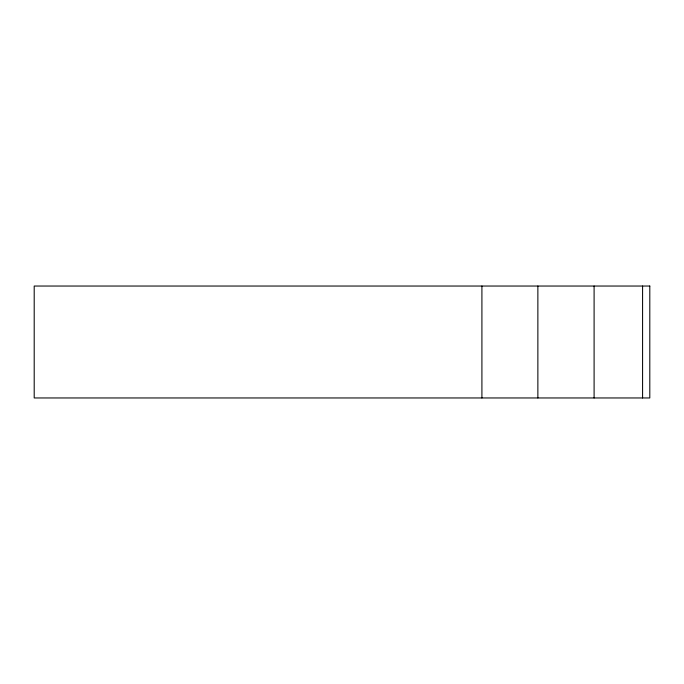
<?xml version="1.0" encoding="UTF-8"?>
<svg xmlns="http://www.w3.org/2000/svg" width="684" height="684" viewBox="0 0 684 684"><rect width="100%" height="100%" fill="white"/><g stroke="black" fill="none" stroke-linecap="round" stroke-linejoin="round"><path stroke-width="1.03" d="M642.584 286.04L642.584 397.96M594.097 286.04L594.097 397.96M537.872 286.04L537.872 397.96M481.912 286.04L481.912 397.96M649.8 286.04L34.2 286.04L34.2 397.96L649.8 397.96L649.8 286.04"/></g></svg>
